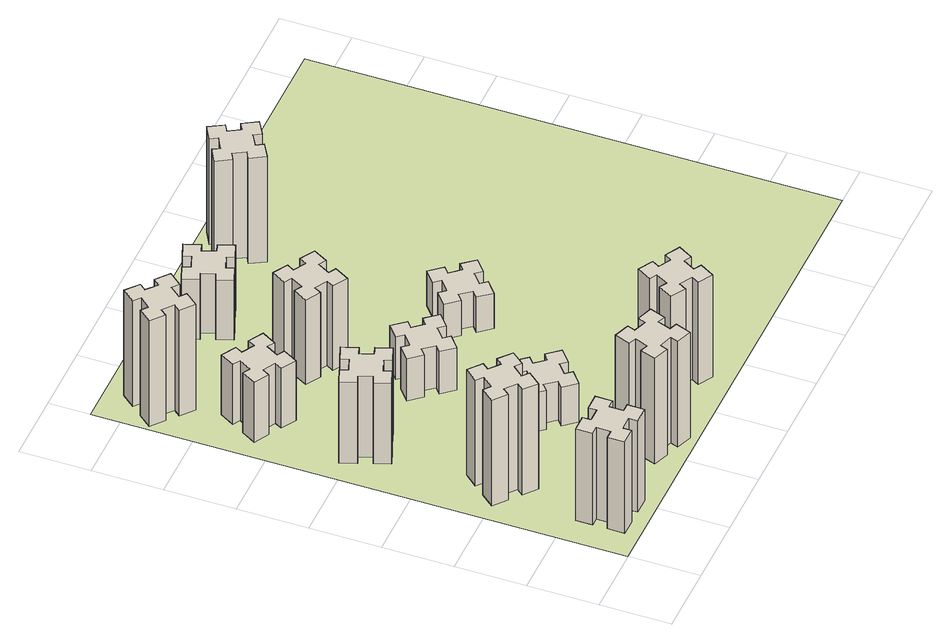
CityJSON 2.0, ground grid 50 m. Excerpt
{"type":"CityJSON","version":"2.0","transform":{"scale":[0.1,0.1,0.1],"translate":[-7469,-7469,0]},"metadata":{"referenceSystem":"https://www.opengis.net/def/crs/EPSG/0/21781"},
"CityObjects":{
"building1":{"type":"Building","attributes":{"class":"1000","function":"1000","usage":"1000","yearOfConstruction":2016,"roofType":"1000","measuredHeight":78,"storeysAboveGround":30,"storeysBelowGround":0},"geometry":[{"type":"Solid","lod":"1","boundaries":[[[[0,1,2,3,4,5,6,7,8,9,10,11,12,13,14,15,16,17,18,19]],[[17,16,20,21]],[[16,15,22,20]],[[15,14,23,22]],[[14,13,24,23]],[[13,12,25,24]],[[12,11,26,25]],[[11,10,27,26]],[[10,9,28,27]],[[9,8,29,28]],[[8,7,30,29]],[[7,6,31,30]],[[6,5,32,31]],[[5,4,33,32]],[[4,3,34,33]],[[3,2,35,34]],[[2,1,36,35]],[[1,0,37,36]],[[0,19,38,37]],[[19,18,39,38]],[[18,17,21,39]],[[24,25,26,27,28,29,30,31,32,33,34,35,36,37,38,39,21,20,22,23]]]]}]},
"building2":{"type":"Building","attributes":{"class":"1000","function":"1000","usage":"1000","yearOfConstruction":2016,"roofType":"1000","measuredHeight":90,"storeysAboveGround":30,"storeysBelowGround":0},"geometry":[{"type":"Solid","lod":"1","boundaries":[[[[40,41,42,43,44,45,46,47,48,49,50,51,52,53,54,55,56,57,58,59]],[[57,56,60,61]],[[56,55,62,60]],[[55,54,63,62]],[[54,53,64,63]],[[53,52,65,64]],[[52,51,66,65]],[[51,50,67,66]],[[50,49,68,67]],[[49,48,69,68]],[[48,47,70,69]],[[47,46,71,70]],[[46,45,72,71]],[[45,44,73,72]],[[44,43,74,73]],[[43,42,75,74]],[[42,41,76,75]],[[41,40,77,76]],[[40,59,78,77]],[[59,58,79,78]],[[58,57,61,79]],[[64,65,66,67,68,69,70,71,72,73,74,75,76,77,78,79,61,60,62,63]]]]}]},
"building3":{"type":"Building","attributes":{"class":"1000","function":"1000","usage":"1000","yearOfConstruction":2016,"roofType":"1000","measuredHeight":69,"storeysAboveGround":30,"storeysBelowGround":0},"geometry":[{"type":"Solid","lod":"1","boundaries":[[[[80,81,82,83,84,85,86,87,88,89,90,91,92,93,94,95,96,97,98,99]],[[97,96,100,101]],[[96,95,102,100]],[[95,94,103,102]],[[94,93,104,103]],[[93,92,105,104]],[[92,91,106,105]],[[91,90,107,106]],[[90,89,108,107]],[[89,88,109,108]],[[88,87,110,109]],[[87,86,111,110]],[[86,85,112,111]],[[85,84,113,112]],[[84,83,114,113]],[[83,82,115,114]],[[82,81,116,115]],[[81,80,117,116]],[[80,99,118,117]],[[99,98,119,118]],[[98,97,101,119]],[[104,105,106,107,108,109,110,111,112,113,114,115,116,117,118,119,101,100,102,103]]]]}]},
"building4":{"type":"Building","attributes":{"class":"1000","function":"1000","usage":"1000","yearOfConstruction":2016,"roofType":"1000","measuredHeight":51,"storeysAboveGround":30,"storeysBelowGround":0},"geometry":[{"type":"Solid","lod":"1","boundaries":[[[[120,121,122,123,124,125,126,127,128,129,130,131,132,133,134,135,136,137,138,139]],[[137,136,140,141]],[[136,135,142,140]],[[135,134,143,142]],[[134,133,144,143]],[[133,132,145,144]],[[132,131,146,145]],[[131,130,147,146]],[[130,129,148,147]],[[129,128,149,148]],[[128,127,150,149]],[[127,126,151,150]],[[126,125,152,151]],[[125,124,153,152]],[[124,123,154,153]],[[123,122,155,154]],[[122,121,156,155]],[[121,120,157,156]],[[120,139,158,157]],[[139,138,159,158]],[[138,137,141,159]],[[144,145,146,147,148,149,150,151,152,153,154,155,156,157,158,159,141,140,142,143]]]]}]},
"building5":{"type":"Building","attributes":{"class":"1000","function":"1000","usage":"1000","yearOfConstruction":2016,"roofType":"1000","measuredHeight":90,"storeysAboveGround":30,"storeysBelowGround":0},"geometry":[{"type":"Solid","lod":"1","boundaries":[[[[160,161,162,163,164,165,166,167,168,169,170,171,172,173,174,175,176,177,178,179]],[[177,176,180,181]],[[176,175,182,180]],[[175,174,183,182]],[[174,173,184,183]],[[173,172,185,184]],[[172,171,186,185]],[[171,170,187,186]],[[170,169,188,187]],[[169,168,189,188]],[[168,167,190,189]],[[167,166,191,190]],[[166,165,192,191]],[[165,164,193,192]],[[164,163,194,193]],[[163,162,195,194]],[[162,161,196,195]],[[161,160,197,196]],[[160,179,198,197]],[[179,178,199,198]],[[178,177,181,199]],[[184,185,186,187,188,189,190,191,192,193,194,195,196,197,198,199,181,180,182,183]]]]}]},
"building6":{"type":"Building","attributes":{"class":"1000","function":"1000","usage":"1000","yearOfConstruction":2016,"roofType":"1000","measuredHeight":90,"storeysAboveGround":30,"storeysBelowGround":0},"geometry":[{"type":"Solid","lod":"1","boundaries":[[[[200,201,202,203,204,205,206,207,208,209,210,211,212,213,214,215,216,217,218,219]],[[217,216,220,221]],[[216,215,222,220]],[[215,214,223,222]],[[214,213,224,223]],[[213,212,225,224]],[[212,211,226,225]],[[211,210,227,226]],[[210,209,228,227]],[[209,208,229,228]],[[208,207,230,229]],[[207,206,231,230]],[[206,205,232,231]],[[205,204,233,232]],[[204,203,234,233]],[[203,202,235,234]],[[202,201,236,235]],[[201,200,237,236]],[[200,219,238,237]],[[219,218,239,238]],[[218,217,221,239]],[[224,225,226,227,228,229,230,231,232,233,234,235,236,237,238,239,221,220,222,223]]]]}]},
"building7":{"type":"Building","attributes":{"class":"1000","function":"1000","usage":"1000","yearOfConstruction":2016,"roofType":"1000","measuredHeight":33,"storeysAboveGround":30,"storeysBelowGround":0},"geometry":[{"type":"Solid","lod":"1","boundaries":[[[[240,241,242,243,244,245,246,247,248,249,250,251,252,253,254,255,256,257,258,259]],[[257,256,260,261]],[[256,255,262,260]],[[255,254,263,262]],[[254,253,264,263]],[[253,252,265,264]],[[252,251,266,265]],[[251,250,267,266]],[[250,249,268,267]],[[249,248,269,268]],[[248,247,270,269]],[[247,246,271,270]],[[246,245,272,271]],[[245,244,273,272]],[[244,243,274,273]],[[243,242,275,274]],[[242,241,276,275]],[[241,240,277,276]],[[240,259,278,277]],[[259,258,279,278]],[[258,257,261,279]],[[264,265,266,267,268,269,270,271,272,273,274,275,276,277,278,279,261,260,262,263]]]]}]},
"building8":{"type":"Building","attributes":{"class":"1000","function":"1000","usage":"1000","yearOfConstruction":2016,"roofType":"1000","measuredHeight":36,"storeysAboveGround":30,"storeysBelowGround":0},"geometry":[{"type":"Solid","lod":"1","boundaries":[[[[280,281,282,283,284,285,286,287,288,289,290,291,292,293,294,295,296,297,298,299]],[[297,296,300,301]],[[296,295,302,300]],[[295,294,303,302]],[[294,293,304,303]],[[293,292,305,304]],[[292,291,306,305]],[[291,290,307,306]],[[290,289,308,307]],[[289,288,309,308]],[[288,287,310,309]],[[287,286,311,310]],[[286,285,312,311]],[[285,284,313,312]],[[284,283,314,313]],[[283,282,315,314]],[[282,281,316,315]],[[281,280,317,316]],[[280,299,318,317]],[[299,298,319,318]],[[298,297,301,319]],[[304,305,306,307,308,309,310,311,312,313,314,315,316,317,318,319,301,300,302,303]]]]}]},
"building9":{"type":"Building","attributes":{"class":"1000","function":"1000","usage":"1000","yearOfConstruction":2016,"roofType":"1000","measuredHeight":72,"storeysAboveGround":30,"storeysBelowGround":0},"geometry":[{"type":"Solid","lod":"1","boundaries":[[[[320,321,322,323,324,325,326,327,328,329,330,331,332,333,334,335,336,337,338,339]],[[337,336,340,341]],[[336,335,342,340]],[[335,334,343,342]],[[334,333,344,343]],[[333,332,345,344]],[[332,331,346,345]],[[331,330,347,346]],[[330,329,348,347]],[[329,328,349,348]],[[328,327,350,349]],[[327,326,351,350]],[[326,325,352,351]],[[325,324,353,352]],[[324,323,354,353]],[[323,322,355,354]],[[322,321,356,355]],[[321,320,357,356]],[[320,339,358,357]],[[339,338,359,358]],[[338,337,341,359]],[[344,345,346,347,348,349,350,351,352,353,354,355,356,357,358,359,341,340,342,343]]]]}]},
"building10":{"type":"Building","attributes":{"class":"1000","function":"1000","usage":"1000","yearOfConstruction":2016,"roofType":"1000","measuredHeight":87,"storeysAboveGround":30,"storeysBelowGround":0},"geometry":[{"type":"Solid","lod":"1","boundaries":[[[[360,361,362,363,364,365,366,367,368,369,370,371,372,373,374,375,376,377,378,379]],[[377,376,380,381]],[[376,375,382,380]],[[375,374,383,382]],[[374,373,384,383]],[[373,372,385,384]],[[372,371,386,385]],[[371,370,387,386]],[[370,369,388,387]],[[369,368,389,388]],[[368,367,390,389]],[[367,366,391,390]],[[366,365,392,391]],[[365,364,393,392]],[[364,363,394,393]],[[363,362,395,394]],[[362,361,396,395]],[[361,360,397,396]],[[360,379,398,397]],[[379,378,399,398]],[[378,377,381,399]],[[384,385,386,387,388,389,390,391,392,393,394,395,396,397,398,399,381,380,382,383]]]]}]},
"building11":{"type":"Building","attributes":{"class":"1000","function":"1000","usage":"1000","yearOfConstruction":2016,"roofType":"1000","measuredHeight":51,"storeysAboveGround":30,"storeysBelowGround":0},"geometry":[{"type":"Solid","lod":"1","boundaries":[[[[400,401,402,403,404,405,406,407,408,409,410,411,412,413,414,415,416,417,418,419]],[[417,416,420,421]],[[416,415,422,420]],[[415,414,423,422]],[[414,413,424,423]],[[413,412,425,424]],[[412,411,426,425]],[[411,410,427,426]],[[410,409,428,427]],[[409,408,429,428]],[[408,407,430,429]],[[407,406,431,430]],[[406,405,432,431]],[[405,404,433,432]],[[404,403,434,433]],[[403,402,435,434]],[[402,401,436,435]],[[401,400,437,436]],[[400,419,438,437]],[[419,418,439,438]],[[418,417,421,439]],[[424,425,426,427,428,429,430,431,432,433,434,435,436,437,438,439,421,420,422,423]]]]}]},
"building12":{"type":"Building","attributes":{"class":"1000","function":"1000","usage":"1000","yearOfConstruction":2016,"roofType":"1000","measuredHeight":30,"storeysAboveGround":30,"storeysBelowGround":0},"geometry":[{"type":"Solid","lod":"1","boundaries":[[[[440,441,442,443,444,445,446,447,448,449,450,451,452,453,454,455,456,457,458,459]],[[457,456,460,461]],[[456,455,462,460]],[[455,454,463,462]],[[454,453,464,463]],[[453,452,465,464]],[[452,451,466,465]],[[451,450,467,466]],[[450,449,468,467]],[[449,448,469,468]],[[448,447,470,469]],[[447,446,471,470]],[[446,445,472,471]],[[445,444,473,472]],[[444,443,474,473]],[[443,442,475,474]],[[442,441,476,475]],[[441,440,477,476]],[[440,459,478,477]],[[459,458,479,478]],[[458,457,461,479]],[[464,465,466,467,468,469,470,471,472,473,474,475,476,477,478,479,461,460,462,463]]]]}]},
"building13":{"type":"Building","attributes":{"class":"1000","function":"1000","usage":"1000","yearOfConstruction":2016,"roofType":"1000","measuredHeight":90,"storeysAboveGround":30,"storeysBelowGround":0},"geometry":[{"type":"Solid","lod":"1","boundaries":[[[[480,481,482,483,484,485,486,487,488,489,490,491,492,493,494,495,496,497,498,499]],[[497,496,500,501]],[[496,495,502,500]],[[495,494,503,502]],[[494,493,504,503]],[[493,492,505,504]],[[492,491,506,505]],[[491,490,507,506]],[[490,489,508,507]],[[489,488,509,508]],[[488,487,510,509]],[[487,486,511,510]],[[486,485,512,511]],[[485,484,513,512]],[[484,483,514,513]],[[483,482,515,514]],[[482,481,516,515]],[[481,480,517,516]],[[480,499,518,517]],[[499,498,519,518]],[[498,497,501,519]],[[504,505,506,507,508,509,510,511,512,513,514,515,516,517,518,519,501,500,502,503]]]]}]},
"landuse1":{"type":"LandUse","attributes":{"name":"plot1","function":"1010"},"geometry":[{"type":"MultiSurface","lod":"1","boundaries":[[[520,521,522,523]]]}]}
},
"vertices":[
[265,325,0],[265,225,0],[205,225,0],[205,105,0],[325,105,0],[325,165,0],[425,165,0],[425,105,0],[545,105,0],[545,225,0],[485,225,0],[485,325,0],[545,325,0],[545,445,0],[425,445,0],[425,385,0],[325,385,0],[325,445,0],[205,445,0],[205,325,0],[325,385,780],[325,445,780],[425,385,780],[425,445,780],[545,445,780],[545,325,780],[485,325,780],[485,225,780],[545,225,780],[545,105,780],[425,105,780],[425,165,780],[325,165,780],[325,105,780],[205,105,780],[205,225,780],[265,225,780],[265,325,780],[205,325,780],[205,445,780],
[484,1067,0],[408,1132,0],[446,1178,0],[354,1255,0],[277,1163,0],[323,1124,0],[259,1048,0],[213,1086,0],[136,994,0],[228,917,0],[266,963,0],[343,899,0],[304,853,0],[396,776,0],[473,868,0],[427,906,0],[492,983,0],[538,944,0],[615,1036,0],[523,1113,0],[492,983,900],[538,944,900],[427,906,900],[473,868,900],[396,776,900],[304,853,900],[343,899,900],[266,963,900],[228,917,900],[136,994,900],[213,1086,900],[259,1048,900],[323,1124,900],[277,1163,900],[354,1255,900],[446,1178,900],[408,1132,900],[484,1067,900],[523,1113,900],[615,1036,900],
[366,1835,0],[460,1869,0],[480,1813,0],[593,1854,0],[552,1967,0],[496,1946,0],[462,2040,0],[518,2060,0],[477,2173,0],[364,2132,0],[385,2076,0],[291,2042,0],[270,2098,0],[157,2057,0],[199,1944,0],[255,1965,0],[289,1871,0],[233,1850,0],[274,1737,0],[387,1779,0],[289,1871,690],[233,1850,690],[255,1965,690],[199,1944,690],[157,2057,690],[270,2098,690],[291,2042,690],[385,2076,690],[364,2132,690],[477,2173,690],[518,2060,690],[462,2040,690],[496,1946,690],[552,1967,690],[593,1854,690],[480,1813,690],[460,1869,690],[366,1835,690],[387,1779,690],[274,1737,690],
[446,2597,0],[496,2684,0],[548,2654,0],[608,2758,0],[504,2818,0],[474,2766,0],[387,2816,0],[417,2868,0],[313,2928,0],[253,2824,0],[305,2794,0],[255,2707,0],[203,2737,0],[143,2633,0],[247,2573,0],[277,2625,0],[364,2575,0],[334,2523,0],[438,2463,0],[498,2567,0],[364,2575,510],[334,2523,510],[277,2625,510],[247,2573,510],[143,2633,510],[203,2737,510],[255,2707,510],[305,2794,510],[253,2824,510],[313,2928,510],[417,2868,510],[387,2816,510],[474,2766,510],[504,2818,510],[608,2758,510],[548,2654,510],[496,2684,510],[446,2597,510],[498,2567,510],[438,2463,510],
[1029,360,0],[995,266,0],[939,287,0],[897,174,0],[1010,133,0],[1031,189,0],[1125,155,0],[1104,99,0],[1217,57,0],[1258,170,0],[1202,191,0],[1236,285,0],[1292,264,0],[1333,377,0],[1220,418,0],[1200,362,0],[1106,396,0],[1127,452,0],[1014,493,0],[973,380,0],[1106,396,900],[1127,452,900],[1200,362,900],[1220,418,900],[1333,377,900],[1292,264,900],[1236,285,900],[1202,191,900],[1258,170,900],[1217,57,900],[1104,99,900],[1125,155,900],[1031,189,900],[1010,133,900],[897,174,900],[939,287,900],[995,266,900],[1029,360,900],[973,380,900],[1014,493,900],
[384,3387,0],[308,3452,0],[346,3498,0],[254,3575,0],[177,3483,0],[223,3444,0],[159,3368,0],[113,3406,0],[36,3314,0],[128,3237,0],[166,3283,0],[243,3219,0],[204,3173,0],[296,3096,0],[373,3188,0],[327,3226,0],[392,3303,0],[438,3264,0],[515,3356,0],[423,3433,0],[392,3303,900],[438,3264,900],[327,3226,900],[373,3188,900],[296,3096,900],[204,3173,900],[243,3219,900],[166,3283,900],[128,3237,900],[36,3314,900],[113,3406,900],[159,3368,900],[223,3444,900],[177,3483,900],[254,3575,900],[346,3498,900],[308,3452,900],[384,3387,900],[423,3433,900],[515,3356,900],
[1083,1132,0],[1006,1067,0],[968,1113,0],[876,1036,0],[953,944,0],[999,983,0],[1063,906,0],[1017,868,0],[1094,776,0],[1186,853,0],[1148,899,0],[1224,963,0],[1263,917,0],[1355,994,0],[1278,1086,0],[1232,1048,0],[1167,1124,0],[1213,1163,0],[1136,1255,0],[1044,1178,0],[1167,1124,330],[1213,1163,330],[1232,1048,330],[1278,1086,330],[1355,994,330],[1263,917,330],[1224,963,330],[1148,899,330],[1186,853,330],[1094,776,330],[1017,868,330],[1063,906,330],[999,983,330],[953,944,330],[876,1036,330],[968,1113,330],[1006,1067,330],[1083,1132,330],[1044,1178,330],[1136,1255,330],
[1083,1972,0],[1006,1907,0],[968,1953,0],[876,1876,0],[953,1784,0],[999,1823,0],[1063,1746,0],[1017,1708,0],[1094,1616,0],[1186,1693,0],[1148,1739,0],[1224,1803,0],[1263,1757,0],[1355,1834,0],[1278,1926,0],[1232,1888,0],[1167,1964,0],[1213,2003,0],[1136,2095,0],[1044,2018,0],[1167,1964,360],[1213,2003,360],[1232,1888,360],[1278,1926,360],[1355,1834,360],[1263,1757,360],[1224,1803,360],[1148,1739,360],[1186,1693,360],[1094,1616,360],[1017,1708,360],[1063,1746,360],[999,1823,360],[953,1784,360],[876,1876,360],[968,1953,360],[1006,1907,360],[1083,1972,360],[1044,2018,360],[1136,2095,360],
[1114,2666,0],[1027,2716,0],[1057,2768,0],[953,2828,0],[893,2724,0],[945,2694,0],[895,2607,0],[843,2637,0],[783,2533,0],[887,2473,0],[917,2525,0],[1004,2475,0],[974,2423,0],[1078,2363,0],[1138,2467,0],[1086,2497,0],[1136,2584,0],[1188,2554,0],[1248,2658,0],[1144,2718,0],[1136,2584,720],[1188,2554,720],[1086,2497,720],[1138,2467,720],[1078,2363,720],[974,2423,720],[1004,2475,720],[917,2525,720],[887,2473,720],[783,2533,720],[843,2637,720],[895,2607,720],[945,2694,720],[893,2724,720],[953,2828,720],[1057,2768,720],[1027,2716,720],[1114,2666,720],[1144,2718,720],[1248,2658,720],
[1657,305,0],[1744,255,0],[1714,203,0],[1818,143,0],[1878,247,0],[1826,277,0],[1876,364,0],[1928,334,0],[1988,438,0],[1884,498,0],[1854,446,0],[1767,496,0],[1797,548,0],[1693,608,0],[1633,504,0],[1685,474,0],[1635,387,0],[1583,417,0],[1523,313,0],[1627,253,0],[1635,387,870],[1583,417,870],[1685,474,870],[1633,504,870],[1693,608,870],[1797,548,870],[1767,496,870],[1854,446,870],[1884,498,870],[1988,438,870],[1928,334,870],[1876,364,870],[1826,277,870],[1878,247,870],[1818,143,870],[1714,203,870],[1744,255,870],[1657,305,870],[1627,253,870],[1523,313,870],
[1125,3456,0],[1031,3422,0],[1010,3478,0],[897,3437,0],[939,3324,0],[995,3345,0],[1029,3251,0],[973,3230,0],[1014,3117,0],[1127,3159,0],[1106,3215,0],[1200,3249,0],[1220,3193,0],[1333,3234,0],[1292,3347,0],[1236,3326,0],[1202,3420,0],[1258,3440,0],[1217,3553,0],[1104,3512,0],[1202,3420,510],[1258,3440,510],[1236,3326,510],[1292,3347,510],[1333,3234,510],[1220,3193,510],[1200,3249,510],[1106,3215,510],[1127,3159,510],[1014,3117,510],[973,3230,510],[1029,3251,510],[995,3345,510],[939,3324,510],[897,3437,510],[1010,3478,510],[1031,3422,510],[1125,3456,510],[1104,3512,510],[1217,3553,510],
[1872,1888,0],[1807,1964,0],[1853,2003,0],[1776,2095,0],[1684,2018,0],[1723,1972,0],[1646,1907,0],[1608,1953,0],[1516,1876,0],[1593,1784,0],[1639,1823,0],[1703,1746,0],[1657,1708,0],[1734,1616,0],[1826,1693,0],[1788,1739,0],[1864,1803,0],[1903,1757,0],[1995,1834,0],[1918,1926,0],[1864,1803,300],[1903,1757,300],[1788,1739,300],[1826,1693,300],[1734,1616,300],[1657,1708,300],[1703,1746,300],[1639,1823,300],[1593,1784,300],[1516,1876,300],[1608,1953,300],[1646,1907,300],[1723,1972,300],[1684,2018,300],[1776,2095,300],[1853,2003,300],[1807,1964,300],[1872,1888,300],[1918,1926,300],[1995,1834,300],
[1844,3556,0],[1757,3506,0],[1727,3558,0],[1623,3498,0],[1683,3394,0],[1735,3424,0],[1785,3337,0],[1733,3307,0],[1793,3203,0],[1897,3263,0],[1867,3315,0],[1954,3365,0],[1984,3313,0],[2088,3373,0],[2028,3477,0],[1976,3447,0],[1926,3534,0],[1978,3564,0],[1918,3668,0],[1814,3608,0],[1926,3534,900],[1978,3564,900],[1976,3447,900],[2028,3477,900],[2088,3373,900],[1984,3313,900],[1954,3365,900],[1867,3315,900],[1897,3263,900],[1793,3203,900],[1733,3307,900],[1785,3337,900],[1735,3424,900],[1683,3394,900],[1623,3498,900],[1727,3558,900],[1757,3506,900],[1844,3556,900],[1814,3608,900],[1918,3668,900],
[5,3705,0],[3705,3705,0],[3705,5,0],[5,5,0]
]}
